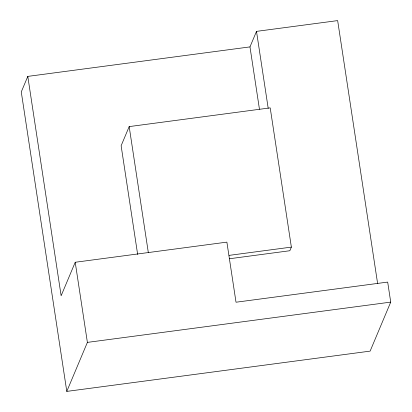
<?xml version="1.0" encoding="UTF-8"?>
<svg xmlns="http://www.w3.org/2000/svg" width="412" height="412" viewBox="0 0 412 412"><rect width="100%" height="100%" fill="white"/><g stroke="black" fill="none" stroke-linecap="round" stroke-linejoin="round"><path stroke-width="0.62" d="M27.795 76.395L21.275 91.917L66.79 391.4L370.125 351.122L390.725 302.114L387.682 282.081L236.014 302.223L226.883 242.127L75.216 262.264L61.136 295.754L27.795 76.395L249.976 46.896L256.501 31.374L337.655 20.6L377.619 283.538M229.489 258.746L289.842 250.733L291.366 247.107L270.205 107.872L129.177 126.597L121.128 145.745L137.654 254.462M66.79 391.4L87.39 342.393L75.216 262.264M229.108 255.373L291.366 247.107M87.39 342.393L390.725 302.114M256.501 31.374L268.197 108.32M249.976 46.896L259.447 109.216M129.177 126.597L148.31 252.484"/></g></svg>
